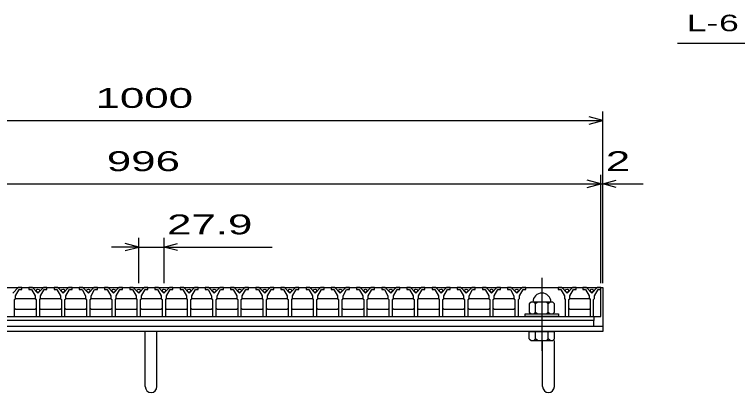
# Model space of a CAD drawing. Units: millimetres, scale not verified. Extents: x -1820 to 1731, y -1282 to 1054.
# Drawn here: x -1001 to -201, y -588 to -170 of the extents above; entities that cross this region are included whole.
import ezdxf
from ezdxf.enums import TextEntityAlignment as Align

# ---------------------------------------------------------------- set-up
doc = ezdxf.new("R2010")
doc.units = ezdxf.units.MM
doc.header["$LTSCALE"] = 10
doc.linetypes.add('CHAIN', pattern=[18.5, 12, -1.5, 3.5, -1.5])
for name, color, linetype, lineweight in [('16', 3, 'Continuous', 25), ('19', 6, 'Continuous', 25), ('22', 2, 'Continuous', 25)]:
    doc.layers.add(name, color=color, linetype=linetype, lineweight=lineweight)
doc.styles.add('ベクトル', font='')
doc.styles.get('ベクトル').set_extended_font_data('ベクトル')

msp = doc.modelspace()

# ---------------------------------------------------------------- linework, layer by layer
at = {"layer": '16', "linetype": 'CHAIN'}
msp.add_line((-417.3, -461), (-417.3, -542), dxfattribs=at)
at = {"layer": '16'}
for p, q in [((-1348, -472), (-352, -472)), ((-997.2, -472), (-1003.2, -478)), ((-993.2, -472), (-997.2, -472)), ((-993.2, -474), (-993.2, -472)), ((-985.3, -472), (-985.3, -474)), ((-981.3, -472), (-985.3, -472)), ((-975.3, -478), (-981.3, -472)), ((-969.3, -472), (-975.3, -478)), ((-965.3, -472), (-969.3, -472)), ((-965.3, -474), (-965.3, -472)), ((-957.4, -472), (-957.4, -474)), ((-953.4, -472), (-957.4, -472)), ((-947.4, -478), (-953.4, -472)), ((-941.4, -472), (-947.4, -478)), ((-937.4, -472), (-941.4, -472)), ((-937.4, -474), (-937.4, -472)), ((-929.5, -472), (-929.5, -474)), ((-925.5, -472), (-929.5, -472)), ((-919.5, -478), (-925.5, -472)), ((-913.5, -472), (-919.5, -478)), ((-909.5, -472), (-913.5, -472)), ((-909.5, -474), (-909.5, -472)), ((-901.6, -472), (-901.6, -474)), ((-897.6, -472), (-901.6, -472)), ((-891.6, -478), (-897.6, -472)), ((-885.6, -472), (-891.6, -478)), ((-881.6, -472), (-885.6, -472)), ((-881.6, -474), (-881.6, -472)), ((-873.7, -472), (-873.7, -474)), ((-869.7, -472), (-873.7, -472)), ((-863.7, -478), (-869.7, -472)), ((-857.7, -472), (-863.7, -478)), ((-853.7, -472), (-857.7, -472)), ((-853.7, -474), (-853.7, -472)), ((-845.8, -472), (-845.8, -474)), ((-841.8, -472), (-845.8, -472)), ((-835.8, -478), (-841.8, -472)), ((-829.8, -472), (-835.8, -478)), ((-825.8, -472), (-829.8, -472)), ((-825.8, -474), (-825.8, -472)), ((-817.9, -472), (-817.9, -474)), ((-813.9, -472), (-817.9, -472)), ((-807.9, -478), (-813.9, -472)), ((-801.9, -472), (-807.9, -478)), ((-797.9, -472), (-801.9, -472)), ((-797.9, -474), (-797.9, -472)), ((-790, -472), (-790, -474)), ((-786, -472), (-790, -472)), ((-780, -478), (-786, -472)), ((-774, -472), (-780, -478)), ((-770, -472), (-774, -472)), ((-770, -474), (-770, -472)), ((-762.1, -472), (-762.1, -474)), ((-758.1, -472), (-762.1, -472)), ((-752.1, -478), (-758.1, -472)), ((-746.1, -472), (-752.1, -478)), ((-742.1, -472), (-746.1, -472)), ((-742.1, -474), (-742.1, -472)), ((-734.2, -472), (-734.2, -474)), ((-730.2, -472), (-734.2, -472)), ((-724.2, -478), (-730.2, -472)), ((-718.2, -472), (-724.2, -478)), ((-714.2, -472), (-718.2, -472)), ((-714.2, -474), (-714.2, -472)), ((-706.3, -472), (-706.3, -474)), ((-702.3, -472), (-706.3, -472)), ((-696.3, -478), (-702.3, -472)), ((-690.3, -472), (-696.3, -478)), ((-686.3, -472), (-690.3, -472)), ((-686.3, -474), (-686.3, -472)), ((-678.4, -472), (-678.4, -474)), ((-674.4, -472), (-678.4, -472)), ((-668.4, -478), (-674.4, -472)), ((-662.4, -472), (-668.4, -478)), ((-658.4, -472), (-662.4, -472)), ((-658.4, -474), (-658.4, -472)), ((-650.5, -472), (-650.5, -474)), ((-646.5, -472), (-650.5, -472)), ((-640.5, -478), (-646.5, -472)), ((-634.5, -472), (-640.5, -478)), ((-630.5, -472), (-634.5, -472)), ((-630.5, -474), (-630.5, -472)), ((-622.6, -472), (-622.6, -474)), ((-618.6, -472), (-622.6, -472)), ((-612.6, -478), (-618.6, -472)), ((-606.6, -472), (-612.6, -478)), ((-602.6, -472), (-606.6, -472)), ((-602.6, -474), (-602.6, -472)), ((-594.7, -472), (-594.7, -474)), ((-590.7, -472), (-594.7, -472)), ((-584.7, -478), (-590.7, -472)), ((-578.7, -472), (-584.7, -478)), ((-574.7, -472), (-578.7, -472)), ((-574.7, -474), (-574.7, -472)), ((-566.8, -472), (-566.8, -474)), ((-562.8, -472), (-566.8, -472)), ((-556.8, -478), (-562.8, -472)), ((-550.8, -472), (-556.8, -478)), ((-546.8, -472), (-550.8, -472)), ((-546.8, -474), (-546.8, -472)), ((-538.9, -472), (-538.9, -474)), ((-534.9, -472), (-538.9, -472)), ((-528.9, -478), (-534.9, -472)), ((-522.9, -472), (-528.9, -478)), ((-518.9, -472), (-522.9, -472)), ((-518.9, -474), (-518.9, -472)), ((-511, -472), (-511, -474)), ((-507, -472), (-511, -472)), ((-501, -478), (-507, -472)), ((-495, -472), (-501, -478)), ((-491, -472), (-495, -472)), ((-491, -474), (-491, -472)), ((-483.1, -472), (-483.1, -474)), ((-479.1, -472), (-483.1, -472)), ((-473.1, -478), (-479.1, -472)), ((-467.1, -472), (-473.1, -478)), ((-463.1, -472), (-467.1, -472)), ((-463.1, -474), (-463.1, -472)), ((-455.2, -472), (-455.2, -474)), ((-451.2, -472), (-455.2, -472)), ((-445.2, -478), (-451.2, -472)), ((-439.2, -472), (-445.2, -478)), ((-435.2, -472), (-439.2, -472)), ((-435.2, -474), (-435.2, -472)), ((-399.4, -472), (-399.4, -474)), ((-395.4, -472), (-399.4, -472)), ((-389.4, -478), (-395.4, -472)), ((-383.4, -472), (-389.4, -478)), ((-379.4, -472), (-383.4, -472)), ((-379.4, -474), (-379.4, -472)), ((-372, -472), (-372, -474)), ((-368, -472), (-372, -472)), ((-362, -478), (-368, -472)), ((-356, -472), (-362, -478)), ((-352, -472), (-356, -472)), ((-352, -474), (-352, -472)), ((-352, -504), (-352, -472)), ((-1000.2, -481), (-996.2, -474)), ((-996.2, -474), (-993.2, -474)), ((-985.3, -474), (-982.3, -474)), ((-982.3, -474), (-978.3, -481)), ((-972.3, -481), (-968.3, -474)), ((-968.3, -474), (-965.3, -474)), ((-957.4, -474), (-954.4, -474)), ((-954.4, -474), (-950.4, -481)), ((-944.4, -481), (-940.4, -474)), ((-940.4, -474), (-937.4, -474)), ((-929.5, -474), (-926.5, -474)), ((-926.5, -474), (-922.5, -481)), ((-916.5, -481), (-912.5, -474)), ((-912.5, -474), (-909.5, -474)), ((-901.6, -474), (-898.6, -474)), ((-898.6, -474), (-894.6, -481)), ((-888.6, -481), (-884.6, -474)), ((-884.6, -474), (-881.6, -474)), ((-873.7, -474), (-870.7, -474)), ((-870.7, -474), (-866.7, -481)), ((-860.7, -481), (-856.7, -474)), ((-856.7, -474), (-853.7, -474)), ((-845.8, -474), (-842.8, -474)), ((-842.8, -474), (-838.8, -481)), ((-832.8, -481), (-828.8, -474)), ((-828.8, -474), (-825.8, -474)), ((-817.9, -474), (-814.9, -474)), ((-814.9, -474), (-810.9, -481)), ((-804.9, -481), (-800.9, -474)), ((-800.9, -474), (-797.9, -474)), ((-790, -474), (-787, -474)), ((-787, -474), (-783, -481)), ((-777, -481), (-773, -474)), ((-773, -474), (-770, -474)), ((-762.1, -474), (-759.1, -474)), ((-759.1, -474), (-755.1, -481)), ((-749.1, -481), (-745.1, -474)), ((-745.1, -474), (-742.1, -474)), ((-734.2, -474), (-731.2, -474)), ((-731.2, -474), (-727.2, -481)), ((-721.2, -481), (-717.2, -474)), ((-717.2, -474), (-714.2, -474)), ((-706.3, -474), (-703.3, -474)), ((-703.3, -474), (-699.3, -481)), ((-693.3, -481), (-689.3, -474)), ((-689.3, -474), (-686.3, -474)), ((-678.4, -474), (-675.4, -474)), ((-675.4, -474), (-671.4, -481)), ((-665.4, -481), (-661.4, -474)), ((-661.4, -474), (-658.4, -474)), ((-650.5, -474), (-647.5, -474)), ((-647.5, -474), (-643.5, -481)), ((-637.5, -481), (-633.5, -474)), ((-633.5, -474), (-630.5, -474)), ((-622.6, -474), (-619.6, -474)), ((-619.6, -474), (-615.6, -481)), ((-609.6, -481), (-605.6, -474)), ((-605.6, -474), (-602.6, -474)), ((-594.7, -474), (-591.7, -474)), ((-591.7, -474), (-587.7, -481)), ((-581.7, -481), (-577.7, -474)), ((-577.7, -474), (-574.7, -474)), ((-566.8, -474), (-563.8, -474)), ((-563.8, -474), (-559.8, -481)), ((-553.8, -481), (-549.8, -474)), ((-549.8, -474), (-546.8, -474)), ((-538.9, -474), (-535.9, -474)), ((-535.9, -474), (-531.9, -481)), ((-525.9, -481), (-521.9, -474)), ((-521.9, -474), (-518.9, -474)), ((-511, -474), (-508, -474)), ((-508, -474), (-504, -481)), ((-498, -481), (-494, -474)), ((-494, -474), (-491, -474)), ((-483.1, -474), (-480.1, -474)), ((-480.1, -474), (-476.1, -481)), ((-470.1, -481), (-466.1, -474)), ((-466.1, -474), (-463.1, -474)), ((-455.2, -474), (-452.2, -474)), ((-452.2, -474), (-448.2, -481)), ((-442.2, -481), (-438.2, -474)), ((-438.2, -474), (-435.2, -474)), ((-399.4, -474), (-396.4, -474)), ((-396.4, -474), (-392.4, -481)), ((-386.4, -481), (-382.4, -474)), ((-382.4, -474), (-379.4, -474)), ((-372, -474), (-369, -474)), ((-369, -474), (-365, -481)), ((-359, -481), (-355, -474)), ((-355, -474), (-352, -474)), ((-1001.2, -485), (-1000.2, -484)), ((-1001.2, -504), (-1001.2, -485)), ((-1000.95, -485), (-999.95, -484)), ((-1000.2, -484), (-1000.2, -481)), ((-999.95, -484), (-978.55, -484)), ((-978.55, -484), (-977.55, -485)), ((-978.3, -481), (-978.3, -484)), ((-978.3, -484), (-977.3, -485)), ((-977.3, -485), (-977.3, -504)), ((-973.3, -485), (-972.3, -484)), ((-973.3, -504), (-973.3, -485)), ((-973.05, -485), (-972.05, -484)), ((-972.3, -484), (-972.3, -481)), ((-972.05, -484), (-950.65, -484)), ((-950.65, -484), (-949.65, -485)), ((-950.4, -481), (-950.4, -484)), ((-950.4, -484), (-949.4, -485)), ((-949.4, -485), (-949.4, -504)), ((-945.4, -485), (-944.4, -484)), ((-945.4, -504), (-945.4, -485)), ((-945.15, -485), (-944.15, -484)), ((-944.4, -484), (-944.4, -481)), ((-944.15, -484), (-922.75, -484)), ((-922.75, -484), (-921.75, -485)), ((-922.5, -481), (-922.5, -484)), ((-922.5, -484), (-921.5, -485)), ((-921.5, -485), (-921.5, -504)), ((-917.5, -485), (-916.5, -484)), ((-917.5, -504), (-917.5, -485)), ((-917.25, -485), (-916.25, -484)), ((-916.5, -484), (-916.5, -481)), ((-916.25, -484), (-894.85, -484)), ((-894.85, -484), (-893.85, -485)), ((-894.6, -481), (-894.6, -484)), ((-894.6, -484), (-893.6, -485)), ((-893.6, -485), (-893.6, -504)), ((-889.6, -485), (-888.6, -484)), ((-889.6, -504), (-889.6, -485)), ((-889.35, -485), (-888.35, -484)), ((-888.6, -484), (-888.6, -481)), ((-888.35, -484), (-866.95, -484)), ((-866.95, -484), (-865.95, -485)), ((-866.7, -481), (-866.7, -484)), ((-866.7, -484), (-865.7, -485)), ((-865.7, -485), (-865.7, -504)), ((-861.7, -485), (-860.7, -484)), ((-861.7, -504), (-861.7, -485)), ((-861.45, -485), (-860.45, -484)), ((-860.7, -484), (-860.7, -481)), ((-860.45, -484), (-839.05, -484)), ((-839.05, -484), (-838.05, -485)), ((-838.8, -481), (-838.8, -484)), ((-838.8, -484), (-837.8, -485)), ((-837.8, -485), (-837.8, -504)), ((-833.8, -485), (-832.8, -484)), ((-833.8, -504), (-833.8, -485)), ((-833.55, -485), (-832.55, -484)), ((-832.8, -484), (-832.8, -481)), ((-832.55, -484), (-811.15, -484)), ((-811.15, -484), (-810.15, -485)), ((-810.9, -481), (-810.9, -484)), ((-810.9, -484), (-809.9, -485)), ((-809.9, -485), (-809.9, -504)), ((-805.9, -485), (-804.9, -484)), ((-805.9, -504), (-805.9, -485)), ((-805.65, -485), (-804.65, -484)), ((-804.9, -484), (-804.9, -481)), ((-804.65, -484), (-783.25, -484)), ((-783.25, -484), (-782.25, -485)), ((-783, -481), (-783, -484)), ((-783, -484), (-782, -485)), ((-782, -485), (-782, -504)), ((-778, -485), (-777, -484)), ((-778, -504), (-778, -485)), ((-777.75, -485), (-776.75, -484)), ((-777, -484), (-777, -481)), ((-776.75, -484), (-755.35, -484)), ((-755.35, -484), (-754.35, -485)), ((-755.1, -481), (-755.1, -484)), ((-755.1, -484), (-754.1, -485)), ((-754.1, -485), (-754.1, -504)), ((-750.1, -485), (-749.1, -484)), ((-750.1, -504), (-750.1, -485)), ((-749.85, -485), (-748.85, -484)), ((-749.1, -484), (-749.1, -481)), ((-748.85, -484), (-727.45, -484)), ((-727.45, -484), (-726.45, -485)), ((-727.2, -481), (-727.2, -484)), ((-727.2, -484), (-726.2, -485)), ((-726.2, -485), (-726.2, -504)), ((-722.2, -485), (-721.2, -484)), ((-722.2, -504), (-722.2, -485)), ((-721.95, -485), (-720.95, -484)), ((-721.2, -484), (-721.2, -481)), ((-720.95, -484), (-699.55, -484)), ((-699.55, -484), (-698.55, -485)), ((-699.3, -481), (-699.3, -484)), ((-699.3, -484), (-698.3, -485)), ((-698.3, -485), (-698.3, -504)), ((-694.3, -485), (-693.3, -484)), ((-694.3, -504), (-694.3, -485)), ((-694.05, -485), (-693.05, -484)), ((-693.3, -484), (-693.3, -481)), ((-693.05, -484), (-671.65, -484)), ((-671.65, -484), (-670.65, -485)), ((-671.4, -481), (-671.4, -484)), ((-671.4, -484), (-670.4, -485)), ((-670.4, -485), (-670.4, -504)), ((-666.4, -485), (-665.4, -484)), ((-666.4, -504), (-666.4, -485)), ((-666.15, -485), (-665.15, -484)), ((-665.4, -484), (-665.4, -481)), ((-665.15, -484), (-643.75, -484)), ((-643.75, -484), (-642.75, -485)), ((-643.5, -481), (-643.5, -484)), ((-643.5, -484), (-642.5, -485)), ((-642.5, -485), (-642.5, -504)), ((-638.5, -485), (-637.5, -484)), ((-638.5, -504), (-638.5, -485)), ((-638.25, -485), (-637.25, -484)), ((-637.5, -484), (-637.5, -481)), ((-637.25, -484), (-615.85, -484)), ((-615.85, -484), (-614.85, -485)), ((-615.6, -481), (-615.6, -484)), ((-615.6, -484), (-614.6, -485)), ((-614.6, -485), (-614.6, -504)), ((-610.6, -485), (-609.6, -484)), ((-610.6, -504), (-610.6, -485)), ((-610.35, -485), (-609.35, -484)), ((-609.6, -484), (-609.6, -481)), ((-609.35, -484), (-587.95, -484)), ((-587.95, -484), (-586.95, -485)), ((-587.7, -481), (-587.7, -484)), ((-587.7, -484), (-586.7, -485)), ((-586.7, -485), (-586.7, -504)), ((-582.7, -485), (-581.7, -484)), ((-582.7, -504), (-582.7, -485)), ((-582.45, -485), (-581.45, -484)), ((-581.7, -484), (-581.7, -481)), ((-581.45, -484), (-560.05, -484)), ((-560.05, -484), (-559.05, -485)), ((-559.8, -481), (-559.8, -484)), ((-559.8, -484), (-558.8, -485)), ((-558.8, -485), (-558.8, -504)), ((-554.8, -485), (-553.8, -484)), ((-554.8, -504), (-554.8, -485)), ((-554.55, -485), (-553.55, -484)), ((-553.8, -484), (-553.8, -481)), ((-553.55, -484), (-532.15, -484)), ((-532.15, -484), (-531.15, -485)), ((-531.9, -481), (-531.9, -484)), ((-531.9, -484), (-530.9, -485)), ((-530.9, -485), (-530.9, -504)), ((-526.9, -485), (-525.9, -484)), ((-526.9, -504), (-526.9, -485)), ((-526.65, -485), (-525.65, -484)), ((-525.9, -484), (-525.9, -481)), ((-525.65, -484), (-504.25, -484)), ((-504.25, -484), (-503.25, -485)), ((-504, -481), (-504, -484)), ((-504, -484), (-503, -485)), ((-503, -485), (-503, -504)), ((-499, -485), (-498, -484)), ((-499, -504), (-499, -485)), ((-498.75, -485), (-497.75, -484)), ((-498, -484), (-498, -481)), ((-497.75, -484), (-476.35, -484)), ((-476.35, -484), (-475.35, -485)), ((-476.1, -481), (-476.1, -484)), ((-476.1, -484), (-475.1, -485)), ((-475.1, -485), (-475.1, -504)), ((-471.1, -485), (-470.1, -484)), ((-471.1, -504), (-471.1, -485)), ((-470.85, -485), (-469.85, -484)), ((-470.1, -484), (-470.1, -481)), ((-469.85, -484), (-448.45, -484)), ((-448.45, -484), (-447.45, -485)), ((-448.2, -481), (-448.2, -484)), ((-448.2, -484), (-447.2, -485)), ((-447.2, -485), (-447.2, -504)), ((-443.2, -485), (-442.2, -484)), ((-443.2, -504), (-443.2, -485)), ((-442.2, -484), (-442.2, -481)), ((-429.3, -488), (-431.3, -490)), ((-405.3, -488), (-429.3, -488)), ((-424.3, -490), (-426.3, -488)), ((-422.3, -488), (-424.3, -490)), ((-410.3, -490), (-412.3, -488)), ((-408.3, -488), (-410.3, -490)), ((-403.3, -490), (-405.3, -488)), ((-392.4, -481), (-392.4, -484)), ((-392.4, -484), (-391.4, -485)), ((-391.4, -485), (-391.4, -504)), ((-387.4, -485), (-386.4, -484)), ((-387.4, -504), (-387.4, -485)), ((-387.15, -485), (-386.15, -484)), ((-386.4, -484), (-386.4, -481)), ((-386.15, -484), (-364.75, -484)), ((-365, -481), (-365, -484)), ((-365, -484), (-364, -485)), ((-364.75, -484), (-363.75, -485)), ((-364, -485), (-364, -504)), ((-360, -485), (-359, -484)), ((-360, -504), (-360, -485)), ((-359, -484), (-359, -481)), ((-999.95, -496), (-1000.95, -495)), ((-978.55, -496), (-999.95, -496)), ((-977.55, -495), (-978.55, -496)), ((-972.05, -496), (-973.05, -495)), ((-950.65, -496), (-972.05, -496)), ((-949.65, -495), (-950.65, -496)), ((-944.15, -496), (-945.15, -495)), ((-922.75, -496), (-944.15, -496)), ((-921.75, -495), (-922.75, -496)), ((-916.25, -496), (-917.25, -495)), ((-894.85, -496), (-916.25, -496)), ((-893.85, -495), (-894.85, -496)), ((-888.35, -496), (-889.35, -495)), ((-866.95, -496), (-888.35, -496)), ((-865.95, -495), (-866.95, -496)), ((-860.45, -496), (-861.45, -495)), ((-839.05, -496), (-860.45, -496)), ((-838.05, -495), (-839.05, -496)), ((-832.55, -496), (-833.55, -495)), ((-811.15, -496), (-832.55, -496)), ((-810.15, -495), (-811.15, -496)), ((-804.65, -496), (-805.65, -495)), ((-783.25, -496), (-804.65, -496)), ((-782.25, -495), (-783.25, -496)), ((-776.75, -496), (-777.75, -495)), ((-755.35, -496), (-776.75, -496)), ((-754.35, -495), (-755.35, -496)), ((-748.85, -496), (-749.85, -495)), ((-727.45, -496), (-748.85, -496)), ((-726.45, -495), (-727.45, -496)), ((-720.95, -496), (-721.95, -495)), ((-699.55, -496), (-720.95, -496)), ((-698.55, -495), (-699.55, -496)), ((-693.05, -496), (-694.05, -495)), ((-671.65, -496), (-693.05, -496)), ((-670.65, -495), (-671.65, -496)), ((-665.15, -496), (-666.15, -495)), ((-643.75, -496), (-665.15, -496)), ((-642.75, -495), (-643.75, -496)), ((-637.25, -496), (-638.25, -495)), ((-615.85, -496), (-637.25, -496)), ((-614.85, -495), (-615.85, -496)), ((-609.35, -496), (-610.35, -495)), ((-587.95, -496), (-609.35, -496)), ((-586.95, -495), (-587.95, -496)), ((-581.45, -496), (-582.45, -495)), ((-560.05, -496), (-581.45, -496)), ((-559.05, -495), (-560.05, -496)), ((-553.55, -496), (-554.55, -495)), ((-532.15, -496), (-553.55, -496)), ((-531.15, -495), (-532.15, -496)), ((-525.65, -496), (-526.65, -495)), ((-504.25, -496), (-525.65, -496)), ((-503.25, -495), (-504.25, -496)), ((-497.75, -496), (-498.75, -495)), ((-476.35, -496), (-497.75, -496)), ((-475.35, -495), (-476.35, -496)), ((-469.85, -496), (-470.85, -495)), ((-448.45, -496), (-469.85, -496)), ((-447.45, -495), (-448.45, -496)), ((-431.3, -490), (-431.3, -499)), ((-424.3, -499), (-424.3, -490)), ((-410.3, -499), (-410.3, -490)), ((-403.3, -499), (-403.3, -490)), ((-386.15, -496), (-387.15, -495)), ((-364.75, -496), (-386.15, -496)), ((-363.75, -495), (-364.75, -496)), ((-1348, -504), (-352, -504)), ((-1340.25, -504), (-359.75, -504)), ((-1005.2, -504), (-1001.2, -504)), ((-977.3, -504), (-973.3, -504)), ((-949.4, -504), (-945.4, -504)), ((-921.5, -504), (-917.5, -504)), ((-893.6, -504), (-889.6, -504)), ((-865.7, -504), (-861.7, -504)), ((-837.8, -504), (-833.8, -504)), ((-809.9, -504), (-805.9, -504)), ((-782, -504), (-778, -504)), ((-754.1, -504), (-750.1, -504)), ((-726.2, -504), (-722.2, -504)), ((-698.3, -504), (-694.3, -504)), ((-670.4, -504), (-666.4, -504)), ((-642.5, -504), (-638.5, -504)), ((-614.6, -504), (-610.6, -504)), ((-586.7, -504), (-582.7, -504)), ((-558.8, -504), (-554.8, -504)), ((-530.9, -504), (-526.9, -504)), ((-503, -504), (-499, -504)), ((-475.1, -504), (-471.1, -504)), ((-447.2, -504), (-443.2, -504)), ((-435.8, -504), (-435.8, -501)), ((-435.8, -501), (-398.8, -501)), ((-398.8, -504), (-435.8, -504)), ((-431.3, -499), (-429.3, -501)), ((-426.3, -501), (-424.3, -499)), ((-424.3, -499), (-422.3, -501)), ((-412.3, -501), (-410.3, -499)), ((-410.3, -499), (-408.3, -501)), ((-405.3, -501), (-403.3, -499)), ((-398.8, -501), (-398.8, -504)), ((-391.4, -504), (-387.4, -504)), ((-364, -504), (-360, -504)), ((-359.75, -504), (-359.75, -508.5)), ((-359.75, -508.5), (-1340.25, -508.5)), ((-359.75, -514.5), (-359.75, -508.5)), ((-1340.25, -514.5), (-359.75, -514.5))]:
    msp.add_line(p, q, dxfattribs=at)
for centre in [(-975.3, -475.5), (-947.4, -475.5), (-919.5, -475.5), (-891.6, -475.5), (-863.7, -475.5), (-835.8, -475.5), (-807.9, -475.5), (-780, -475.5), (-752.1, -475.5), (-724.2, -475.5), (-696.3, -475.5), (-668.4, -475.5), (-640.5, -475.5), (-612.6, -475.5), (-584.7, -475.5), (-556.8, -475.5), (-528.9, -475.5), (-501, -475.5), (-473.1, -475.5), (-445.2, -475.5), (-389.4, -475.5), (-362, -475.5)]:
    msp.add_circle(centre, 1.8, dxfattribs=at)
msp.add_arc((-417.3, -488), 10, 0, 180, dxfattribs=at)
at = {"layer": '19'}
for p, q in [((-352, -472), (-350, -472)), ((-350, -472), (-350, -514.5)), ((-1350, -514.5), (-350, -514.5)), ((-350, -514.5), (-350, -520.5)), ((-350, -520.5), (-1350, -520.5)), ((-856.5, -581.61), (-856.5, -520.5)), ((-843.5, -581.61), (-843.5, -520.5)), ((-431.3, -528.5), (-431.3, -520.5)), ((-431.3, -520.5), (-403.3, -520.5)), ((-424.3, -528.5), (-424.3, -520.5)), ((-410.3, -528.5), (-410.3, -520.5)), ((-403.3, -528.5), (-403.3, -520.5)), ((-431.3, -528.5), (-429.3, -530.5)), ((-429.3, -530.5), (-405.3, -530.5)), ((-424.3, -528.5), (-426.3, -530.5)), ((-422.3, -530.5), (-424.3, -528.5)), ((-416.5, -581.61), (-416.5, -530.5)), ((-410.3, -528.5), (-412.3, -530.5)), ((-408.3, -530.5), (-410.3, -528.5)), ((-405.3, -530.5), (-403.3, -528.5)), ((-403.5, -581.61), (-403.5, -530.5))]:
    msp.add_line(p, q, dxfattribs=at)
for centre in [(-850, -581.61), (-410, -581.61)]:
    msp.add_arc(centre, 6.5, 180, 0, dxfattribs=at)
at = {"layer": '22', "color": 4}
for p, q in [((-267, -201.5), (-67, -201.5)), ((-350, -467), (-350, -277)), ((-1350, -287), (-350, -287)), ((-350, -287), (-365, -283)), ((-365, -291), (-350, -287)), ((-352, -467), (-352, -347)), ((-350, -467), (-350, -347)), ((-1348, -357), (-352, -357)), ((-352, -357), (-367, -353)), ((-367, -361), (-352, -357)), ((-352, -357), (-350, -357)), ((-350, -357), (-335, -353)), ((-335, -361), (-350, -357)), ((-350, -357), (-305, -357)), ((-863.7, -427), (-878.7, -423)), ((-863.7, -467), (-863.7, -417)), ((-835.8, -417), (-835.8, -467)), ((-835.8, -427), (-820.8, -423)), ((-863.7, -427), (-893.7, -427)), ((-878.7, -431), (-863.7, -427)), ((-863.7, -427), (-835.8, -427)), ((-820.8, -431), (-835.8, -427)), ((-835.8, -427), (-715.8, -427))]:
    msp.add_line(p, q, dxfattribs=at)

# ---------------------------------------------------------------- texts
at = {"layer": '22', "style": 'ベクトル'}
for s, height, width, p in [('L-', 18.33, 1.6, (-257, -179)), (' 6 ', 18.33, 1.6, (-232, -179)), (' 1000 ', 21.99, 1.65, (-925, -262)), (' 996 ', 21.99, 1.65, (-912.5, -332)), (' 2 ', 21.99, 1.65, (-360, -332)), (' 27.9 ', 21.99, 1.65, (-845.8, -402))]:
    msp.add_text(s, height=height, dxfattribs=dict(at, width=width)).set_placement(p, align=Align.MIDDLE_LEFT)

doc.saveas('drawing.dxf')
